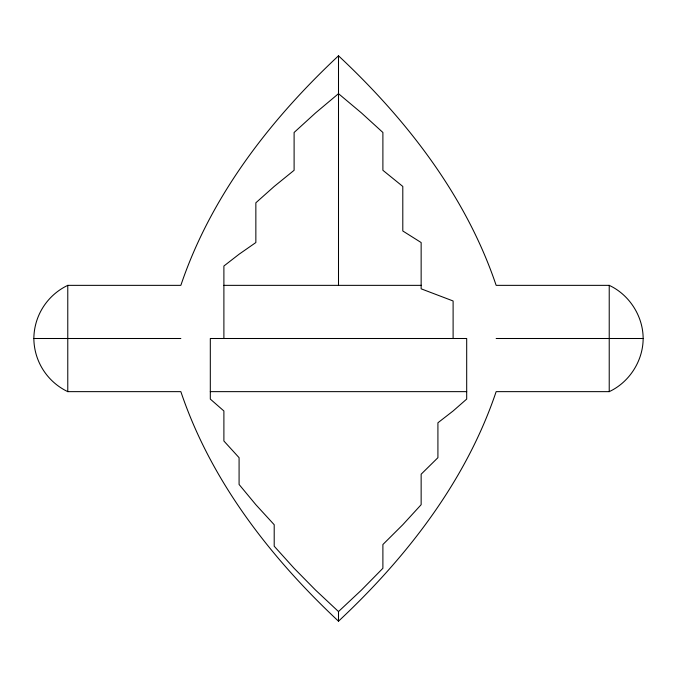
<?xml version="1.0" encoding="UTF-8"?>
<svg xmlns="http://www.w3.org/2000/svg" width="677" height="677" viewBox="0 0 677 677"><rect width="100%" height="100%" fill="white"/><g stroke="black" fill="none" stroke-linecap="round" stroke-linejoin="round"><path stroke-width="1.02" d="M643.15 338.5C643.116 360.782 629.424 382.234 609.224 391.644L496.148 391.644C466.064 480.966 406.649 557.399 338.5 621.207C270.351 557.399 210.936 480.966 180.852 391.644L67.776 391.644A59.458 59.458 0 0 1 33.85 338.5A59.458 59.458 0 0 1 67.776 285.355L180.852 285.355C210.936 196.034 270.351 119.601 338.5 55.793C406.649 119.601 466.064 196.034 496.148 285.355L609.224 285.355C629.424 294.766 643.116 316.218 643.15 338.5L496.148 338.5M338.5 611.568L361.459 590.073L382.894 568.282L382.894 544.52L402.798 524.726L421.145 504.703L421.145 474.205L437.917 457.686L437.917 422.778L453.108 410.981L466.69 399.083L466.69 338.5L210.31 338.5L210.31 399.083L223.892 410.981L223.892 441.006L239.083 457.686L239.083 484.47L255.855 504.703L274.202 524.726L274.202 546.212L294.106 568.282L315.541 590.073L338.5 611.568L338.5 621.207M223.943 285.355L421.526 285.355M33.85 338.5L180.852 338.5M210.285 391.644L466.715 391.644M609.224 285.355L609.224 391.644M453.108 338.5L453.108 300.977L421.145 288.825L421.145 242.544L402.798 230.984L402.798 186.446L382.894 170.291L382.894 132.48L361.459 112.941L338.5 93.671L315.541 112.941L294.106 132.48L294.106 170.291L274.202 186.446L255.855 202.795L255.855 242.544L239.083 254.222L223.892 266.019L223.892 338.5M338.5 55.793L338.5 285.355M67.776 285.355L67.776 391.644"/></g></svg>
